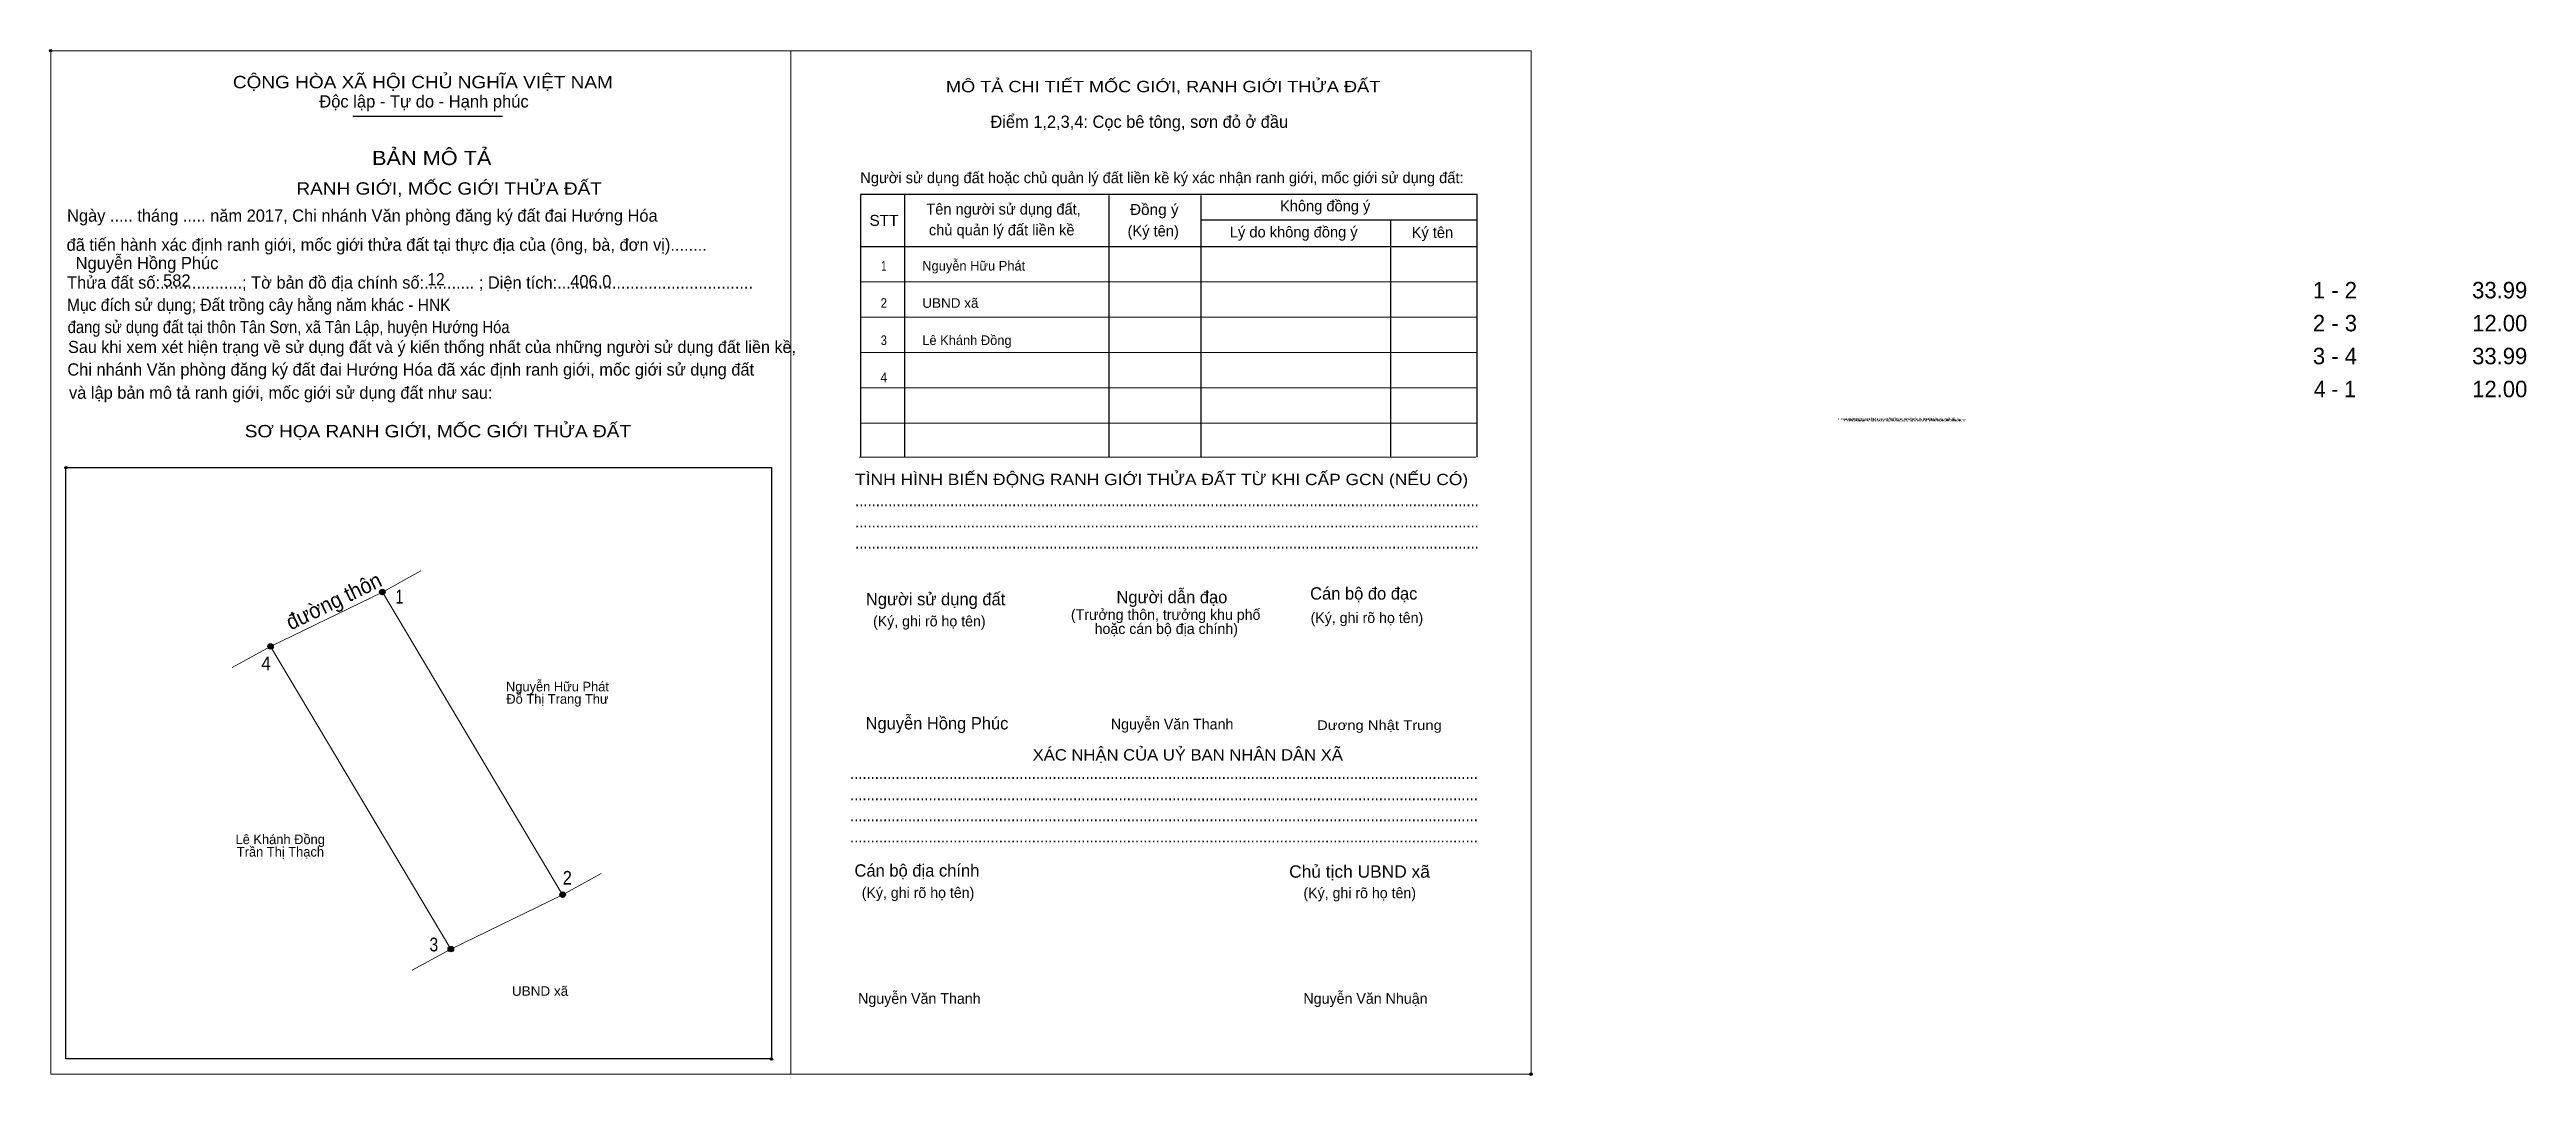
# Model space of a CAD drawing. Header units: metres. Extents: x 548180 to 548419, y 1837745 to 1837844.
import ezdxf
from ezdxf.enums import TextEntityAlignment as Align

# ---------------------------------------------------------------- set-up
doc = ezdxf.new("R2010")
doc.units = ezdxf.units.M
doc.header["$LTSCALE"] = 0.47
doc.header["$PDMODE"] = 32
doc.header["$PDSIZE"] = 0.235
for name, color, linetype, lineweight in [('1', 7, 'Continuous', 25), ('10', 7, 'Continuous', 13), ('11', 7, 'Continuous', 25), ('2', 7, 'Continuous', 13), ('27', 7, 'Continuous', 13)]:
    doc.layers.add(name, color=color, linetype=linetype, lineweight=lineweight)
for name, color, linetype in [('36', 7, 'Continuous'), ('52', 7, 'Continuous'), ('6', 7, 'Continuous'), ('60', 7, 'Continuous'), ('9', 7, 'Continuous')]:
    doc.layers.add(name, color=color, linetype=linetype)

msp = doc.modelspace()

# ---------------------------------------------------------------- hatches: boundary and pattern name
at = {"layer": '11'}
for points in [[(548212.8551, 1837792.03, 1), (548212.3249, 1837792.03, 1)], [(548202.0651, 1837786.78, 1), (548201.5349, 1837786.78, 1)], [(548230.2451, 1837762.82, 1), (548229.7149, 1837762.82, 1)], [(548219.4551, 1837757.57, 1), (548218.9249, 1837757.57, 1)], [(548219.4551, 1837757.57, 1), (548218.9249, 1837757.57, 1)]]:
    msp.add_hatch(color=256, dxfattribs=at).paths.add_polyline_path(points)

# ---------------------------------------------------------------- linework, layer by layer
at = {"layer": '1'}
for p, q in [((548209.74, 1837837.94), (548224.18, 1837837.94)), ((548262.98, 1837830.41), (548262.98, 1837805.05)), ((548282.68, 1837830.31), (548282.68, 1837805.05)), ((548291.57, 1837830.31), (548291.57, 1837805.05)), ((548291.57, 1837827.96), (548318.21, 1837827.96)), ((548309.86, 1837827.96), (548309.86, 1837805.05)), ((548258.71, 1837825.37), (548318.21, 1837825.37))]:
    msp.add_line(p, q, dxfattribs=at)
at = {"layer": '1', "lineweight": 13}
for p, q in [((548258.71, 1837821.96), (548318.21, 1837821.96)), ((548258.71, 1837818.56), (548318.21, 1837818.56)), ((548258.71, 1837815.15), (548318.21, 1837815.15)), ((548258.71, 1837811.75), (548318.21, 1837811.75)), ((548258.71, 1837808.34), (548318.21, 1837808.34)), ((548258.6, 1837805.05), (548318.1, 1837805.05))]:
    msp.add_line(p, q, dxfattribs=at)
at = {"layer": '1'}
msp.add_lwpolyline([(548318.21, 1837805.05), (548318.21, 1837830.41), (548258.71, 1837830.41), (548258.71, 1837805.05)], dxfattribs=at)
msp.add_lwpolyline([(548182.06, 1837804.04), (548250.13, 1837804.04), (548250.13, 1837746.97), (548182.06, 1837746.97)], close=True, dxfattribs=at)
for p in [(548180.59, 1837844.27), (548182.05, 1837804.04), (548182.06, 1837804.04), (548250.13, 1837746.97), (548323.42, 1837745.5), (548323.42, 1837745.49)]:
    msp.add_point(p, dxfattribs=at)
at = {"layer": '10'}
msp.add_line((548201.8, 1837786.78), (548219.19, 1837757.57), dxfattribs=at)
msp.add_lwpolyline([(548219.19, 1837757.57), (548201.8, 1837786.78), (548212.59, 1837792.03), (548229.98, 1837762.82)], close=True, dxfattribs=at)
at = {"layer": '11'}
for centre in [(548212.59, 1837792.03), (548201.8, 1837786.78), (548229.98, 1837762.82), (548219.19, 1837757.57), (548219.19, 1837757.57)]:
    msp.add_circle(centre, 0.2651, dxfattribs=at)
at = {"layer": '2'}
for points in [[(548180.59, 1837844.27), (548252, 1837844.27), (548252, 1837745.5), (548180.59, 1837745.5)], [(548252.01, 1837844.27), (548323.42, 1837844.27), (548323.42, 1837745.49), (548252.01, 1837745.49)], [(548252.01, 1837844.27), (548323.42, 1837844.27), (548323.42, 1837745.49), (548252.01, 1837745.49)]]:
    msp.add_lwpolyline(points, close=True, dxfattribs=at)
at = {"layer": '27'}
for p, q in [((548212.59, 1837792.03), (548216.31, 1837794.07)), ((548201.8, 1837786.78), (548198.08, 1837784.74)), ((548229.98, 1837762.82), (548233.7, 1837764.86)), ((548219.19, 1837757.57), (548215.47, 1837755.53))]:
    msp.add_line(p, q, dxfattribs=at)

# ---------------------------------------------------------------- texts
at = {"layer": '1'}
for s, height, width, p in [('CỘNG HÒA XÃ HỘI CHỦ NGHĨA VIỆT NAM', 1.192, 1.15, (548198.16, 1837840.65)), ('RANH GIỚI, MỐC GIỚI THỬA ĐẤT', 1.193, 1.15, (548204.29, 1837830.38)), ('Đồng ý', 1.056, 1.05, (548284.72, 1837828.42)), ('STT', 1.056, 1.05, (548259.59, 1837827.37)), ('Mục đích sử dụng; Đất trồng cây hằng năm khác - HNK', 1.183, 0.95, (548182.16, 1837819.16)), ('đang sử dụng đất tại thôn Tân Sơn, xã Tân Lập, huyện Hướng Hóa', 1.183, 0.9, (548182.22, 1837817.02)), ('SƠ HỌA RANH GIỚI, MỐC GIỚI THỬA ĐẤT', 1.193, 1.15, (548199.31, 1837806.96)), ('RANH GIỚI, MỐC GIỚI THỬA ĐẤT', 0.1493, 3.55, (548353, 1837808.66)), ('RANH GIỚI, MỐC GIỚI THỬA ĐẤT', 0.1493, 3.55, (548353.44, 1837808.66)), ('RANH GIỚI, MỐC GIỚI THỬA ĐẤT', 0.1493, 3.55, (548353.59, 1837808.5)), ('RANH GIỚI, MỐC GIỚI THỬA ĐẤT', 0.1493, 3.55, (548354.03, 1837808.5)), ('TÌNH HÌNH BIẾN ĐỘNG RANH GIỚI THỬA ĐẤT TỪ KHI CẤP GCN (NẾU CÓ)', 1.09, 1.15, (548258.2, 1837802.35)), ('.......................................................................................................................................................', 1.192, 0.9, (548258.2, 1837800.3)), ('.......................................................................................................................................................', 1.192, 0.9, (548258.2, 1837798.26)), ('.......................................................................................................................................................', 1.192, 0.9, (548258.2, 1837796.22)), ('Dương Nhật Trung', 0.9277, 1.15, (548302.77, 1837778.72)), ('........................................................................................................................................................', 1.192, 0.9, (548257.71, 1837773.98)), ('........................................................................................................................................................', 1.192, 0.9, (548257.71, 1837771.94)), ('........................................................................................................................................................', 1.192, 0.9, (548257.71, 1837769.9)), ('........................................................................................................................................................', 1.192, 0.9, (548257.71, 1837767.86)), ('Chủ tịch UBND xã', 1.192, 1.05, (548300.08, 1837764.46))]:
    msp.add_text(s, height=height, dxfattribs=dict(at, width=width)).set_placement(p)
for s, height, width, p in [('MÔ TẢ CHI TIẾT MỐC GIỚI, RANH GIỚI THỬA ĐẤT', 1.09, 1.2, (548287.92, 1837840.27)), ('BẢN MÔ TẢ', 1.362, 1.15, (548217.35, 1837833.24)), ('XÁC NHẬN CỦA UỶ BAN NHÂN DÂN XÃ', 1.09, 1.1, (548290.3, 1837775.77))]:
    msp.add_text(s, height=height, dxfattribs=dict(at, width=width)).set_placement(p, align=Align.CENTER)
for s, height, p in [('Độc lập - Tự do - Hạnh phúc', 1.192, (548206.5, 1837838.79)), ('Điểm 1,2,3,4: Cọc bê tông, sơn đỏ ở đầu', 1.183, (548271.26, 1837836.83)), ('Người sử dụng đất hoặc chủ quản lý đất liền kề ký xác nhận ranh giới, mốc giới sử dụng đất:', 1.056, (548258.7, 1837831.49)), ('Tên người sử dụng đất,', 1.056, (548265.07, 1837828.46)), ('Không đồng ý', 1.056, (548299.2, 1837828.77)), ('Ngày ..... tháng ..... năm 2017, Chi nhánh Văn phòng đăng ký đất đai Hướng Hóa', 1.183, (548182.17, 1837827.77)), ('chủ quản lý đất liền kề', 1.056, (548265.32, 1837826.45)), ('(Ký tên)', 1.056, (548284.49, 1837826.35)), ('Lý do không đồng ý', 1.056, (548294.36, 1837826.25)), ('Ký tên', 1.056, (548311.9, 1837826.21)), (' đã tiến hành xác định ranh giới, mốc giới thửa đất tại thực địa của (ông, bà, đơn vị)........', 1.183, (548181.68, 1837824.96)), ('Thửa đất số:..................; Tờ bản đồ địa chính số:........... ; Diện tích:...........................................', 1.183, (548182.16, 1837821.31)), ('Sau khi xem xét hiện trạng về sử dụng đất và ý kiến thống nhất của những người sử dụng đất liền kề,', 1.165, (548182.26, 1837815.1)), ('Chi nhánh Văn phòng đăng ký đất đai Hướng Hóa đã xác định ranh giới, mốc giới sử dụng đất', 1.183, (548182.19, 1837812.92)), (' và lập bản mô tả ranh giới, mốc giới sử dụng đất như sau:', 1.183, (548181.91, 1837810.68)), ('Người sử dụng đất', 1.192, (548259.24, 1837790.75)), ('Người dẫn đạo', 1.191, (548283.42, 1837790.95)), ('Cán bộ đo đạc', 1.189, (548302.11, 1837791.3)), ('(Ký, ghi rõ họ tên)', 1.022, (548259.93, 1837788.71)), ('(Ký, ghi rõ họ tên)', 1.022, (548302.15, 1837789.04)), ('Nguyễn Văn Thanh', 1.026, (548282.88, 1837778.77)), ('Cán bộ địa chính', 1.192, (548258.14, 1837764.56)), ('(Ký, ghi rõ họ tên)', 1.022, (548258.84, 1837762.51)), ('(Ký, ghi rõ họ tên)', 1.022, (548301.46, 1837762.48)), ('Nguyễn Văn Thanh', 1.026, (548258.49, 1837752.29)), ('Nguyễn Văn Nhuận', 1.026, (548301.46, 1837752.29))]:
    msp.add_text(s, height=height, dxfattribs=at).set_placement(p)
for s, p in [('(Trưởng thôn, trưởng khu phố', (548288.165, 1837789.34)), ('hoặc cán bộ địa chính)', (548288.225, 1837787.98))]:
    msp.add_text(s, height=1.022, dxfattribs=at).set_placement(p, align=Align.CENTER)
at = {"layer": '10', "width": 0.95}
msp.add_text('đường thôn', height=1.5, rotation=25.946, dxfattribs=at).set_placement((548203.75, 1837788.31))
at = {"layer": '36'}
for s, p in [('Đỗ Thị Trang Thư', (548229.48, 1837781.25)), ('Nguyễn Hữu Phát', (548229.48, 1837782.44)), ('Lê Khánh Đồng', (548202.73, 1837767.7)), ('Trần Thị Thạch', (548202.75, 1837766.5))]:
    msp.add_text(s, height=0.9277, dxfattribs=at).set_placement(p, align=Align.CENTER)
at = {"layer": '36', "width": 1.05}
msp.add_text('UBND xã', height=0.9277, dxfattribs=at).set_placement((548227.8, 1837753.06), align=Align.CENTER)
at = {"layer": '52'}
for s, p in [('1 - 2', (548400.985, 1837820.37)), ('33.99', (548416.885, 1837820.37)), ('2 - 3', (548400.99, 1837817.19)), ('12.00', (548416.89, 1837817.19)), ('3 - 4', (548400.985, 1837814.01)), ('33.99', (548416.885, 1837814.01)), ('12.00', (548416.89, 1837810.83))]:
    msp.add_text(s, height=1.59, dxfattribs=at).set_placement(p, align=Align.CENTER)
at = {"layer": '52', "width": 0.95}
msp.add_text('4 - 1', height=1.59, dxfattribs=at).set_placement((548400.985, 1837810.83), align=Align.CENTER)
at = {"layer": '6'}
for s, p in [('Nguyễn Hồng Phúc', (548182.99, 1837823.19)), ('582', (548191.43, 1837821.5)), ('406.0', (548230.71, 1837821.43)), ('Nguyễn Hồng Phúc', (548259.21, 1837778.77))]:
    msp.add_text(s, height=1.188, dxfattribs=at).set_placement(p)
at = {"layer": '6', "width": 0.95}
msp.add_text('12', height=1.188, dxfattribs=at).set_placement((548216.93, 1837821.62))
at = {"layer": '60'}
for s, width, p in [('1', 0.75, (548260.975, 1837823.05)), ('2', 0.9, (548260.97, 1837819.46)), ('3', 0.85, (548260.97, 1837815.87)), ('4', 0.95, (548260.975, 1837812.28))]:
    msp.add_text(s, height=0.9277, dxfattribs=dict(at, width=width)).set_placement(p, align=Align.CENTER)
for s, p in [('Nguyễn Hữu Phát', (548264.68, 1837823.05)), ('Lê Khánh Đồng', (548264.68, 1837815.87))]:
    msp.add_text(s, height=0.9277, dxfattribs=at).set_placement(p)
at = {"layer": '60', "width": 1.05}
msp.add_text('UBND xã', height=0.9277, dxfattribs=at).set_placement((548264.68, 1837819.46))
at = {"layer": '9'}
for s, width, p in [('1', 0.75, (548214.235, 1837790.92)), ('4', 0.95, (548201.36, 1837784.48)), ('2', 0.9, (548230.43, 1837763.79)), ('3', 0.85, (548217.555, 1837757.35))]:
    msp.add_text(s, height=1.325, dxfattribs=dict(at, width=width)).set_placement(p, align=Align.CENTER)

doc.saveas('drawing.dxf')
